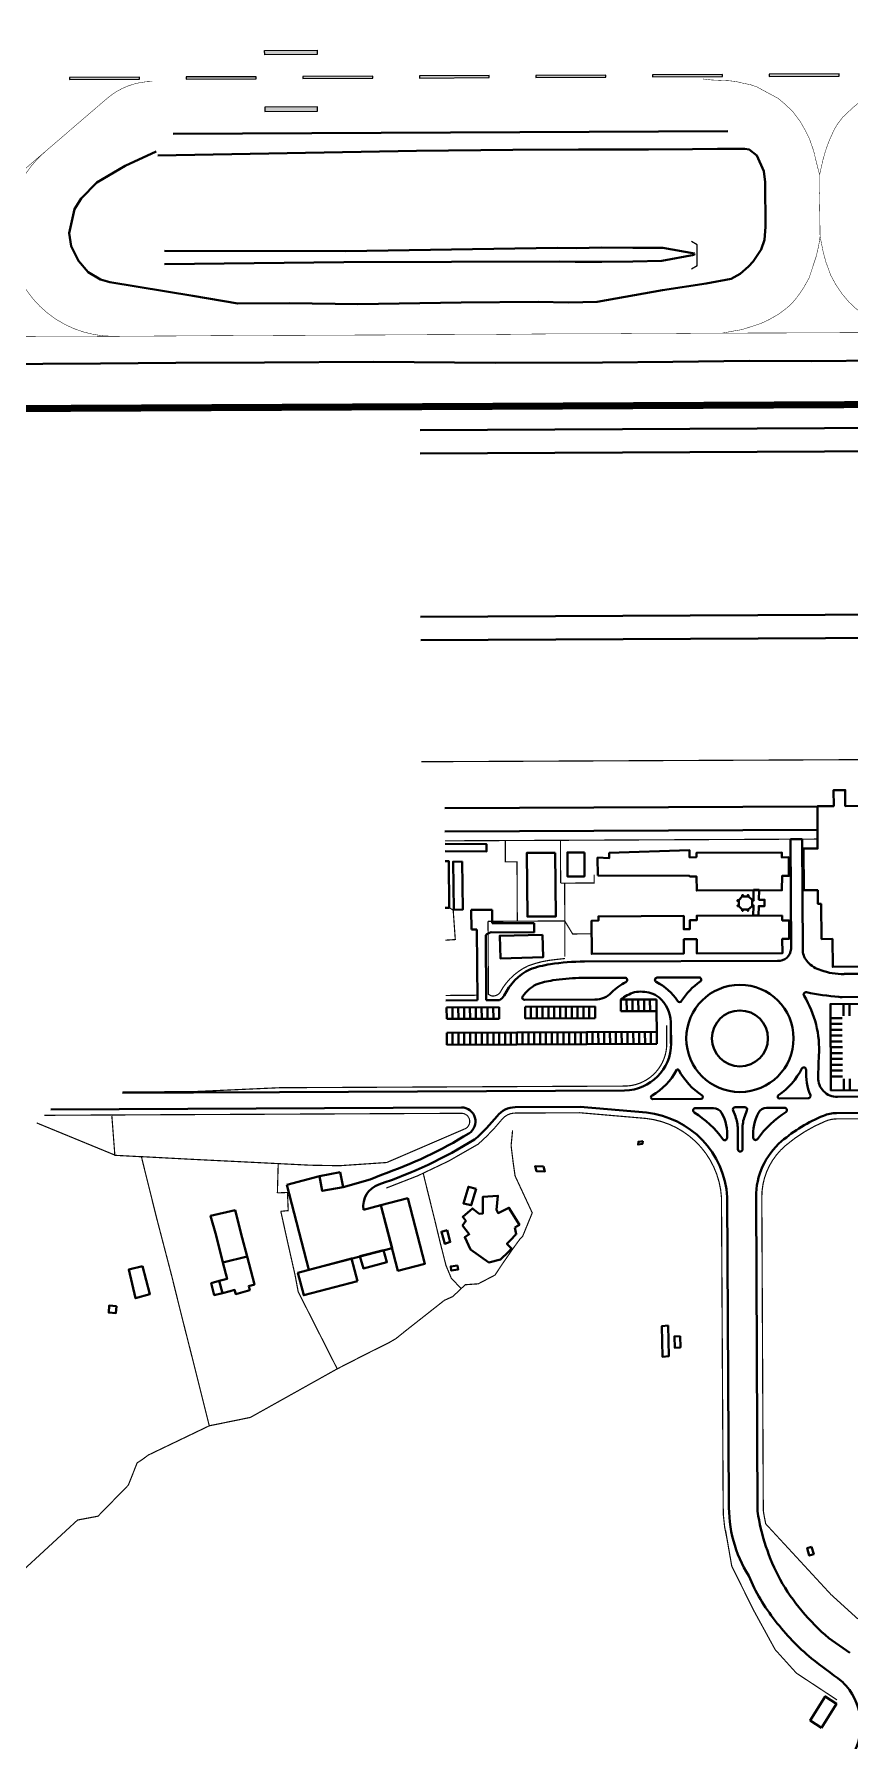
# Model space of a CAD drawing. Header units: metres. Extents: x 428 to 3974, y -4076 to 3914.
# Drawn here: x 1111.361 to 1111.664, y -3840.1 to -3839.466 of the extents above; entities that cross this region are included whole.
import ezdxf

# ---------------------------------------------------------------- set-up
doc = ezdxf.new("R2010")
doc.units = ezdxf.units.M
doc.header["$MEASUREMENT"] = 0
for name, pattern in [('CENTER', [50.8, 31.75, -6.35, 6.35, -6.35]), ('DASHED', [0.75, 0.5, -0.25]), ('HIDDEN', [9.525, 6.35, -3.175])]:
    doc.linetypes.add(name, pattern=pattern)
for name, color, linetype, lineweight in [('C-BLDG', 253, 'Continuous', 5), ('C-CLER-AERO', 253, 'Continuous', 5), ('C-FENC-AIRF-SECU', 253, 'DASHED', 0), ('C-NTWK-WATR-AIRF', 253, 'HIDDEN', 0), ('C-PARK-MARK', 253, 'Continuous', 9), ('C-ROAD-AIRF', 253, 'Continuous', 5), ('C-ROAD-LAND', 253, 'Continuous', 9), ('C-RUNN', 253, 'Continuous', 5), ('C-RUNN-CNTR', 253, 'Continuous', 18), ('C-RUNN-MARK', 253, 'Continuous', 0), ('C-RUNW-MARK', 252, 'Continuous', 20), ('C-SHLD', 253, 'Continuous', 5)]:
    doc.layers.add(name, color=color, linetype=linetype, lineweight=lineweight)
for name, color, linetype in [('C-BLDG-TERM', 253, 'Continuous'), ('C-STRM-HEAD WALL', 253, 'Continuous'), ('C-TAXI-OTLN', 4, 'Continuous')]:
    doc.layers.add(name, color=color, linetype=linetype)
doc.styles.add('ADPI R', font='swiss.ttf')
doc.linetypes.add('OLS', pattern='A,4,-2,4,-2,["OLS",ADPI R,S=1.2,R=0,X=-1.7,Y=-0.5],-2,4,-2,4,-2', length=26)

# ---------------------------------------------------------------- blocks, each defined once
blk = doc.blocks.new('Kholsi_Close-flat-7')
at = {"layer": 'C-STRM-HEAD WALL', "ltscale": 0.1}
for points in [[(0.02, 4.5), (-2.46, 5.97)], [(-0.02, -4.5), (0.02, 4.5)], [(-0.02, -4.5), (-2.5, -5.96)]]:
    blk.add_lwpolyline(points, dxfattribs=at)
blk = doc.blocks.new('Sup 2400m-flat-1')
at = {"layer": 'C-RUNW-MARK'}
h = blk.add_hatch(color=256, dxfattribs=at)
h.paths.add_polyline_path([(172.5, 19.65), (172.5, 17.85), (150, 17.85), (150, 19.65)])
h.paths.add_polyline_path([(150, 16.35), (150, 14.55), (172.5, 14.55), (172.5, 16.35)])
h.paths.add_polyline_path([(172.5, 13.05), (172.5, 11.25), (150, 11.25), (150, 13.05)])
h = blk.add_hatch(color=256, dxfattribs=at)
h.paths.add_polyline_path([(322.5, 19.65), (322.5, 17.85), (300, 17.85), (300, 19.65)])
h.paths.add_polyline_path([(300, 16.35), (300, 14.55), (322.5, 14.55), (322.5, 16.35)])
h.paths.add_polyline_path([(322.5, 13.05), (322.5, 11.25), (300, 11.25), (300, 13.05)])
h = blk.add_hatch(color=256, dxfattribs=at)
h.paths.add_polyline_path([(922.5, -13.05), (922.5, -11.25), (900, -11.25), (900, -13.05)])
h.paths.add_polyline_path([(922.5, 13.05), (922.5, 11.25), (900, 11.25), (900, 13.05)])
h.paths.add_polyline_path([(772.5, -13.05), (772.5, -11.25), (750, -11.25), (750, -13.05)])
h.paths.add_polyline_path([(772.5, 13.05), (772.5, 11.25), (750, 11.25), (750, 13.05)])
h.paths.add_polyline_path([(622.5, -16.35), (622.5, -14.55), (600, -14.55), (600, -16.35)])
h.paths.add_polyline_path([(600, -13.05), (600, -11.25), (622.5, -11.25), (622.5, -13.05)])
h.paths.add_polyline_path([(622.5, 16.35), (622.5, 14.55), (600, 14.55), (600, 16.35)])
h.paths.add_polyline_path([(600, 13.05), (600, 11.25), (622.5, 11.25), (622.5, 13.05)])
h = blk.add_hatch(color=256, dxfattribs=at)
h.paths.add_polyline_path([(172.5, -19.65), (172.5, -17.85), (150, -17.85), (150, -19.65)])
h.paths.add_polyline_path([(150, -16.35), (150, -14.55), (172.5, -14.55), (172.5, -16.35)])
h.paths.add_polyline_path([(172.5, -13.05), (172.5, -11.25), (150, -11.25), (150, -13.05)])
h = blk.add_hatch(color=256, dxfattribs=at)
h.paths.add_polyline_path([(322.5, -19.65), (322.5, -17.85), (300, -17.85), (300, -19.65)])
h.paths.add_polyline_path([(300, -16.35), (300, -14.55), (322.5, -14.55), (322.5, -16.35)])
h.paths.add_polyline_path([(322.5, -13.05), (322.5, -11.25), (300, -11.25), (300, -13.05)])
for points in [[(172.5, 19.65), (172.5, 17.85), (150, 17.85), (150, 19.65)], [(150, 16.35), (150, 14.55), (172.5, 14.55), (172.5, 16.35)], [(322.5, 19.65), (322.5, 17.85), (300, 17.85), (300, 19.65)], [(300, 16.35), (300, 14.55), (322.5, 14.55), (322.5, 16.35)], [(622.5, 16.35), (622.5, 14.55), (600, 14.55), (600, 16.35)], [(172.5, 13.05), (172.5, 11.25), (150, 11.25), (150, 13.05)], [(322.5, 13.05), (322.5, 11.25), (300, 11.25), (300, 13.05)], [(600, 13.05), (600, 11.25), (622.5, 11.25), (622.5, 13.05)], [(772.5, 13.05), (772.5, 11.25), (750, 11.25), (750, 13.05)], [(922.5, 13.05), (922.5, 11.25), (900, 11.25), (900, 13.05)], [(172.5, -13.05), (172.5, -11.25), (150, -11.25), (150, -13.05)], [(150, -16.35), (150, -14.55), (172.5, -14.55), (172.5, -16.35)], [(322.5, -13.05), (322.5, -11.25), (300, -11.25), (300, -13.05)], [(300, -16.35), (300, -14.55), (322.5, -14.55), (322.5, -16.35)], [(600, -13.05), (600, -11.25), (622.5, -11.25), (622.5, -13.05)], [(622.5, -16.35), (622.5, -14.55), (600, -14.55), (600, -16.35)], [(772.5, -13.05), (772.5, -11.25), (750, -11.25), (750, -13.05)], [(922.5, -13.05), (922.5, -11.25), (900, -11.25), (900, -13.05)], [(172.5, -19.65), (172.5, -17.85), (150, -17.85), (150, -19.65)], [(322.5, -19.65), (322.5, -17.85), (300, -17.85), (300, -19.65)]]:
    blk.add_lwpolyline(points, close=True, dxfattribs=at)
blk = doc.blocks.new('*U59')
at = {"layer": 'C-RUNN-MARK'}
for points in [[(634487.42, 3065520.12), (634486.58, 3065520.44), (634475.64, 3065492.51), (634476.47, 3065492.18)], [(634469.18, 3065473.56), (634468.34, 3065473.89), (634457.39, 3065445.96), (634458.23, 3065445.63)], [(634450.93, 3065427.01), (634450.1, 3065427.34), (634439.15, 3065399.41), (634439.99, 3065399.08)], [(634432.69, 3065380.46), (634431.85, 3065380.79), (634420.91, 3065352.85), (634421.74, 3065352.52)], [(634414.45, 3065333.9), (634413.61, 3065334.23), (634402.66, 3065306.3), (634403.5, 3065305.97)], [(634396.2, 3065287.35), (634395.37, 3065287.68), (634384.42, 3065259.75), (634385.26, 3065259.42)], [(634377.96, 3065240.8), (634377.12, 3065241.13), (634366.18, 3065213.19), (634367.02, 3065212.87)]]:
    blk.add_hatch(color=256, dxfattribs=at).paths.add_polyline_path(points)
for points in [[(634486.58, 3065520.44), (634475.64, 3065492.51), (634476.47, 3065492.18), (634487.42, 3065520.12)], [(634468.34, 3065473.89), (634457.39, 3065445.96), (634458.23, 3065445.63), (634469.18, 3065473.56)], [(634450.1, 3065427.34), (634439.15, 3065399.41), (634439.99, 3065399.08), (634450.93, 3065427.01)], [(634431.85, 3065380.79), (634420.91, 3065352.85), (634421.74, 3065352.52), (634432.69, 3065380.46)], [(634413.61, 3065334.23), (634402.66, 3065306.3), (634403.5, 3065305.97), (634414.45, 3065333.9)], [(634395.37, 3065287.68), (634384.42, 3065259.75), (634385.26, 3065259.42), (634396.2, 3065287.35)], [(634377.12, 3065241.13), (634366.18, 3065213.19), (634367.02, 3065212.87), (634377.96, 3065240.8)]]:
    blk.add_lwpolyline(points, close=True, dxfattribs=at)

msp = doc.modelspace()

# ---------------------------------------------------------------- linework, layer by layer
at = {"layer": 'C-BLDG', "lineweight": 40}
for points in [[(1111.51319, -3839.76994), (1111.52856, -3839.77007), (1111.52858, -3839.76724), (1111.51317, -3839.76711)], [(1111.51329, -3839.79091), (1111.51477, -3839.79089), (1111.51458, -3839.7736), (1111.5132, -3839.77362)]]:
    msp.add_lwpolyline(points, dxfattribs=at)
for points in [[(1111.55413, -3839.77046), (1111.54354, -3839.77056), (1111.54377, -3839.79422), (1111.55436, -3839.79412)], [(1111.56497, -3839.77035), (1111.55865, -3839.77034), (1111.55864, -3839.77924), (1111.56496, -3839.77925)], [(1111.56994, -3839.77889), (1111.56986, -3839.77228), (1111.57419, -3839.77247), (1111.5742, -3839.77051), (1111.60405, -3839.76952), (1111.60407, -3839.77219), (1111.60659, -3839.77209), (1111.60664, -3839.77047), (1111.63831, -3839.77036), (1111.63832, -3839.77222), (1111.64091, -3839.77215), (1111.64094, -3839.77907), (1111.63844, -3839.77911), (1111.63835, -3839.78439), (1111.60671, -3839.78456), (1111.60662, -3839.77932), (1111.60411, -3839.77927), (1111.60403, -3839.77911), (1111.56994, -3839.77889)], [(1111.51956, -3839.77378), (1111.5162, -3839.7738), (1111.51641, -3839.79166), (1111.51976, -3839.79162), (1111.51956, -3839.77378)], [(1111.62783, -3839.78427), (1111.62777, -3839.78796), (1111.62786, -3839.78796), (1111.62785, -3839.78822), (1111.6273, -3839.78819), (1111.62728, -3839.79001), (1111.62785, -3839.79002), (1111.62785, -3839.79028), (1111.62776, -3839.79028), (1111.62771, -3839.79381), (1111.62968, -3839.7938), (1111.62975, -3839.79026), (1111.6319, -3839.79028), (1111.6319, -3839.78795), (1111.6298, -3839.78795), (1111.62986, -3839.78426)], [(1111.62234, -3839.78834), (1111.62238, -3839.79002), (1111.62186, -3839.79003), (1111.62187, -3839.79029), (1111.62239, -3839.79028), (1111.62361, -3839.79153), (1111.62362, -3839.79205), (1111.62388, -3839.79205), (1111.62387, -3839.79153), (1111.62557, -3839.79152), (1111.62558, -3839.79204), (1111.62584, -3839.79203), (1111.62583, -3839.79151), (1111.62726, -3839.79027), (1111.62785, -3839.79028), (1111.62785, -3839.79002), (1111.62727, -3839.79001), (1111.6273, -3839.78819), (1111.62785, -3839.78822), (1111.62786, -3839.78796), (1111.62731, -3839.78793), (1111.6259, -3839.7867), (1111.6259, -3839.78618), (1111.62564, -3839.78618), (1111.62564, -3839.7867), (1111.6239, -3839.78672), (1111.6239, -3839.7862), (1111.62364, -3839.7862), (1111.62364, -3839.78672), (1111.62233, -3839.78808), (1111.62181, -3839.7881), (1111.62181, -3839.78836), (1111.62234, -3839.78834)], [(1111.63843, -3839.79376), (1111.60673, -3839.79391), (1111.60673, -3839.79554), (1111.60413, -3839.79554), (1111.60414, -3839.79892), (1111.60185, -3839.79891), (1111.60185, -3839.79394), (1111.5702, -3839.7941), (1111.57017, -3839.79568), (1111.56757, -3839.79577), (1111.56772, -3839.80808), (1111.60197, -3839.80787), (1111.60197, -3839.80262), (1111.60672, -3839.80259), (1111.60674, -3839.80789), (1111.63853, -3839.80779), (1111.6385, -3839.80246), (1111.64109, -3839.80244), (1111.64105, -3839.79563), (1111.63848, -3839.79563)], [(1111.54939, -3839.80096), (1111.53354, -3839.80134), (1111.53374, -3839.80971), (1111.54959, -3839.80932)], [(1111.58666, -3839.87763), (1111.58503, -3839.87786), (1111.58489, -3839.87891), (1111.58652, -3839.87868)], [(1111.47425, -3839.8892), (1111.4665, -3839.89066), (1111.46753, -3839.89613), (1111.47528, -3839.89468)], [(1111.5498, -3839.88708), (1111.54663, -3839.88692), (1111.54713, -3839.88872), (1111.55031, -3839.88888)], [(1111.49941, -3839.89878), (1111.48937, -3839.90138), (1111.49567, -3839.92577), (1111.5057, -3839.92318)], [(1111.53915, -3839.9097), (1111.5408, -3839.90875), (1111.53691, -3839.90239), (1111.53288, -3839.90432), (1111.5323, -3839.90316), (1111.53283, -3839.8979), (1111.52722, -3839.89833), (1111.52717, -3839.90453), (1111.52591, -3839.90457), (1111.5234, -3839.90261), (1111.51975, -3839.90575), (1111.52091, -3839.90726), (1111.5197, -3839.90899), (1111.52215, -3839.91221), (1111.52053, -3839.91333), (1111.52266, -3839.91782), (1111.52944, -3839.92268), (1111.53379, -3839.92162), (1111.53678, -3839.9187), (1111.53785, -3839.91745), (1111.53616, -3839.91575), (1111.53743, -3839.9145), (1111.53967, -3839.9122)], [(1111.5248, -3839.89528), (1111.52188, -3839.89455), (1111.52003, -3839.90074), (1111.52294, -3839.90146)], [(1111.43778, -3839.9136), (1111.43515, -3839.90328), (1111.42608, -3839.90531), (1111.42809, -3839.91273), (1111.43062, -3839.92275), (1111.43968, -3839.92046)], [(1111.51392, -3839.9107), (1111.51181, -3839.91127), (1111.51309, -3839.91573), (1111.51513, -3839.91505)], [(1111.40082, -3839.92404), (1111.39565, -3839.92532), (1111.39823, -3839.93598), (1111.40351, -3839.93443)], [(1111.43968, -3839.92046), (1111.43062, -3839.92275), (1111.43217, -3839.9288), (1111.42924, -3839.92955), (1111.43053, -3839.93408), (1111.43339, -3839.93335), (1111.43499, -3839.93289), (1111.43542, -3839.93446), (1111.44061, -3839.93293), (1111.44023, -3839.9315), (1111.44236, -3839.93094)], [(1111.48063, -3839.92963), (1111.47847, -3839.92122), (1111.45853, -3839.92649), (1111.46068, -3839.9349)], [(1111.49027, -3839.91808), (1111.48158, -3839.92036), (1111.48288, -3839.9249), (1111.49157, -3839.92262)], [(1111.51782, -3839.92381), (1111.51531, -3839.92414), (1111.51551, -3839.92569), (1111.51802, -3839.92536)], [(1111.42924, -3839.92955), (1111.4263, -3839.93042), (1111.42744, -3839.9348), (1111.43053, -3839.93408)], [(1111.39114, -3839.93887), (1111.38844, -3839.93866), (1111.3882, -3839.9413), (1111.39091, -3839.94151)], [(1111.59611, -3839.94613), (1111.59376, -3839.94631), (1111.59397, -3839.95772), (1111.59628, -3839.95755)], [(1111.60053, -3839.95009), (1111.59839, -3839.95018), (1111.59851, -3839.95436), (1111.60065, -3839.95428)], [(1111.64938, -3840.02829), (1111.64774, -3840.02884), (1111.64854, -3840.0316), (1111.65018, -3840.03104)], [(1111.65303, -3840.0956), (1111.64888, -3840.09289), (1111.65447, -3840.08393), (1111.65862, -3840.08665)]]:
    msp.add_lwpolyline(points, close=True, dxfattribs=at)
at = {"layer": 'C-BLDG-TERM', "lineweight": 40}
msp.add_lwpolyline([(1111.81501, -3839.81208), (1111.65727, -3839.81286), (1111.65712, -3839.80251), (1111.65309, -3839.80256), (1111.65289, -3839.7895), (1111.65182, -3839.78948), (1111.65169, -3839.78944), (1111.65167, -3839.7844), (1111.64652, -3839.78435), (1111.64642, -3839.76895), (1111.65164, -3839.76894), (1111.65159, -3839.75314), (1111.65759, -3839.75312), (1111.65758, -3839.74718), (1111.66188, -3839.74717), (1111.6619, -3839.75311), (1111.68422, -3839.75303)], dxfattribs=at)
at = {"layer": 'C-CLER-AERO', "linetype": 'OLS', "lineweight": 40, "const_width": 0.0026, "flags": 128}
msp.add_lwpolyline([(1110.61391, -3839.36637), (1113.2564, -3839.35385), (1113.25758, -3839.59643), (1110.61506, -3839.60896), (1110.61391, -3839.36637)], close=True, dxfattribs=at)
at = {"layer": 'C-FENC-AIRF-SECU', "lineweight": 40, "ltscale": 0.2, "const_width": 0.000433, "flags": 128}
for points in [[(1111.73535, -3839.73556), (1111.50436, -3839.73666)], [(1111.65163, -3839.76539), (1111.51317, -3839.76605)], [(1111.55614, -3839.78172), (1111.55606, -3839.76584)], [(1111.53556, -3839.76594), (1111.53559, -3839.77387), (1111.53993, -3839.77385), (1111.54003, -3839.7959), (1111.55766, -3839.79581)], [(1111.55612, -3839.78177), (1111.56862, -3839.78171), (1111.5686, -3839.77866)], [(1111.55772, -3839.80905), (1111.55764, -3839.78176)], [(1111.51334, -3839.80296), (1111.51699, -3839.80273), (1111.51621, -3839.79179), (1111.51477, -3839.79089)], [(1111.55766, -3839.79581), (1111.56059, -3839.80064), (1111.56763, -3839.8006)], [(1111.51344, -3839.82349), (1111.52519, -3839.82341)], [(1111.41968, -3839.85922), (1111.45173, -3839.85777)], [(1111.39071, -3839.88288), (1111.36147, -3839.87086)], [(1111.40038, -3839.88341), (1111.3905, -3839.88288), (1111.38938, -3839.86822)], [(1111.52088, -3839.87291), (1111.49152, -3839.88556), (1111.47401, -3839.88675), (1111.46306, -3839.88656), (1111.41694, -3839.88426)], [(1111.50509, -3839.88959), (1111.50592, -3839.89306), (1111.50736, -3839.89886), (1111.50952, -3839.90759), (1111.5114, -3839.9154), (1111.51354, -3839.92383), (1111.51549, -3839.9285), (1111.51917, -3839.93241), (1111.52072, -3839.93096), (1111.52552, -3839.93063), (1111.53176, -3839.92737), (1111.53428, -3839.92354), (1111.53847, -3839.91749), (1111.54106, -3839.91394), (1111.54202, -3839.91298), (1111.54559, -3839.90426), (1111.5392, -3839.89052), (1111.53846, -3839.88526), (1111.53773, -3839.87929), (1111.53829, -3839.87356)], [(1111.41694, -3839.88426), (1111.40037, -3839.88338)], [(1111.42558, -3839.98338), (1111.41933, -3839.95839), (1111.4153, -3839.94251), (1111.41163, -3839.92771), (1111.40598, -3839.90604), (1111.40077, -3839.88507), (1111.40038, -3839.88341), (1111.40037, -3839.88338)], [(1111.45089, -3839.89685), (1111.45119, -3839.88606)], [(1111.45089, -3839.89685), (1111.45464, -3839.89669)], [(1111.45216, -3839.90369), (1111.45491, -3839.90343), (1111.45464, -3839.89669)], [(1111.45216, -3839.90369), (1111.45461, -3839.91477), (1111.45751, -3839.92763), (1111.45862, -3839.93359), (1111.47312, -3839.96222), (1111.44084, -3839.98027), (1111.42558, -3839.98338), (1111.40295, -3839.99424), (1111.40063, -3839.99595), (1111.39878, -3839.99715), (1111.39551, -3840.00542), (1111.38424, -3840.01696), (1111.37664, -3840.01839), (1111.35643, -3840.03703), (1111.34254, -3840.0475)], [(1111.51917, -3839.93241), (1111.51604, -3839.93537), (1111.51293, -3839.93676), (1111.50619, -3839.94207), (1111.49835, -3839.94823), (1111.49499, -3839.95095), (1111.49222, -3839.95257), (1111.4858, -3839.95574), (1111.47312, -3839.96222)], [(1111.65883, -3840.08522), (1111.64375, -3840.07528), (1111.63584, -3840.06653), (1111.62789, -3840.052), (1111.61972, -3840.03553), (1111.61743, -3840.02235)], [(1111.63235, -3840.01982), (1111.65657, -3840.04605), (1111.66645, -3840.05503), (1111.67278, -3840.05), (1111.67399, -3840.05019), (1111.67737, -3840.04806), (1111.6813, -3840.0509)]]:
    msp.add_lwpolyline(points, dxfattribs=at)
for points in [[(1111.52956, -3839.79595, 0.030573), (1111.52916, -3839.79595), (1111.54015, -3839.7959)], [(1111.5578, -3839.80976, 0.003801), (1111.55207, -3839.81042, 0.055798), (1111.54408, -3839.81248, 0.162827), (1111.53364, -3839.82237, -0.277542), (1111.53051, -3839.82367), (1111.52929, -3839.82307), (1111.52916, -3839.79595)], [(1111.63235, -3840.01982, -0.016241), (1111.63144, -3840.01493), (1111.63089, -3839.8984, -0.220897), (1111.63965, -3839.87931, -0.079028), (1111.6546, -3839.87018, -0.096729), (1111.65868, -3839.86936), (1111.78605, -3839.86876, 0.202579), (1111.81721, -3839.84715, 0.107027), (1111.82304, -3839.82342)], [(1111.59552, -3839.83463), (1111.59556, -3839.84136, -0.414214), (1111.57991, -3839.85716), (1111.45173, -3839.85777)], [(1111.4207, -3839.85917, -0.020262), (1111.41968, -3839.85922), (1111.39335, -3839.85934)], [(1111.36429, -3839.86802), (1111.5193, -3839.86728, -0.761032), (1111.52088, -3839.87291)], [(1111.49137, -3839.89504, 0.055376), (1111.52548, -3839.87875, 0.043779), (1111.53421, -3839.86967, -0.228674), (1111.53929, -3839.86719), (1111.56329, -3839.86707), (1111.5878, -3839.86918, -0.366094), (1111.6159, -3839.89853), (1111.61652, -3840.01195, 0.068214), (1111.618, -3840.02564, 0.068214)]]:
    msp.add_lwpolyline(points, format="xyb", dxfattribs=at)
at = {"layer": 'C-NTWK-WATR-AIRF', "lineweight": 40, "flags": 128}
msp.add_lwpolyline([(1111.40893, -3839.54684), (1111.47626, -3839.54696), (1111.55486, -3839.54578), (1111.562, -3839.54581), (1111.5714, -3839.54566), (1111.58294, -3839.54568), (1111.59405, -3839.54572), (1111.60583, -3839.54786), (1111.60581, -3839.54837), (1111.59377, -3839.55057), (1111.58295, -3839.55085), (1111.5714, -3839.55093), (1111.56159, -3839.55093), (1111.55561, -3839.55075), (1111.47559, -3839.55105), (1111.40896, -3839.55179)], dxfattribs=at)
at = {"layer": 'C-PARK-MARK', "lineweight": 40}
for points in [[(1111.53328, -3839.82782), (1111.51378, -3839.82791)], [(1111.51378, -3839.82791), (1111.5138, -3839.83224)], [(1111.51595, -3839.8279), (1111.51597, -3839.83223)], [(1111.51811, -3839.82789), (1111.51813, -3839.83222)], [(1111.52028, -3839.82788), (1111.5203, -3839.83221)], [(1111.52245, -3839.82787), (1111.52247, -3839.8322)], [(1111.52461, -3839.82786), (1111.52463, -3839.83219)], [(1111.52678, -3839.82785), (1111.5268, -3839.83218)], [(1111.52894, -3839.82784), (1111.52896, -3839.83217)], [(1111.53111, -3839.82783), (1111.53113, -3839.83216)], [(1111.53328, -3839.82782), (1111.5333, -3839.83215)], [(1111.56891, -3839.82765), (1111.54291, -3839.82777)], [(1111.54291, -3839.82777), (1111.54293, -3839.83211)], [(1111.54508, -3839.82776), (1111.5451, -3839.8321)], [(1111.54725, -3839.82775), (1111.54727, -3839.83209)], [(1111.54941, -3839.82774), (1111.54943, -3839.83208)], [(1111.55158, -3839.82773), (1111.5516, -3839.83207)], [(1111.55374, -3839.82772), (1111.55376, -3839.83206)], [(1111.55591, -3839.82771), (1111.55593, -3839.83205)], [(1111.55808, -3839.8277), (1111.5581, -3839.83204)], [(1111.56024, -3839.82769), (1111.56026, -3839.83202)], [(1111.56241, -3839.82768), (1111.56243, -3839.83201)], [(1111.56457, -3839.82767), (1111.56459, -3839.832)], [(1111.56674, -3839.82766), (1111.56676, -3839.83199)], [(1111.56891, -3839.82765), (1111.56893, -3839.83198)], [(1111.5785, -3839.82501), (1111.57852, -3839.82934)], [(1111.58066, -3839.825), (1111.58068, -3839.82933)], [(1111.58283, -3839.82499), (1111.58285, -3839.82932)], [(1111.585, -3839.82498), (1111.58502, -3839.82931)], [(1111.58716, -3839.82497), (1111.58718, -3839.8293)], [(1111.58933, -3839.82496), (1111.58935, -3839.82929)], [(1111.66128, -3839.83102), (1111.66126, -3839.82669)], [(1111.66344, -3839.83101), (1111.66342, -3839.82668)], [(1111.5138, -3839.83224), (1111.5333, -3839.83215)], [(1111.54293, -3839.83211), (1111.56893, -3839.83198)], [(1111.57852, -3839.82934), (1111.59177, -3839.82928)], [(1111.66076, -3839.83189), (1111.65642, -3839.83191)], [(1111.66077, -3839.83406), (1111.65644, -3839.83408)], [(1111.51383, -3839.83744), (1111.5918, -3839.83707)], [(1111.51383, -3839.83744), (1111.51385, -3839.84178)], [(1111.51599, -3839.83743), (1111.51601, -3839.84176)], [(1111.51816, -3839.83742), (1111.51818, -3839.84175)], [(1111.52033, -3839.83741), (1111.52035, -3839.84174)], [(1111.52249, -3839.8374), (1111.52251, -3839.84173)], [(1111.52466, -3839.83739), (1111.52468, -3839.84172)], [(1111.52682, -3839.83738), (1111.52684, -3839.84171)], [(1111.52899, -3839.83737), (1111.52901, -3839.8417)], [(1111.53116, -3839.83736), (1111.53118, -3839.84169)], [(1111.53332, -3839.83735), (1111.53334, -3839.84168)], [(1111.53549, -3839.83734), (1111.53551, -3839.84167)], [(1111.53765, -3839.83733), (1111.53767, -3839.84166)], [(1111.53982, -3839.83732), (1111.53984, -3839.84165)], [(1111.54199, -3839.83731), (1111.54201, -3839.84164)], [(1111.54415, -3839.8373), (1111.54417, -3839.84163)], [(1111.54632, -3839.83729), (1111.54634, -3839.84162)], [(1111.54848, -3839.83728), (1111.5485, -3839.84161)], [(1111.55065, -3839.83727), (1111.55067, -3839.8416)], [(1111.55282, -3839.83726), (1111.55284, -3839.84159)], [(1111.55498, -3839.83725), (1111.555, -3839.84158)], [(1111.55715, -3839.83724), (1111.55717, -3839.84157)], [(1111.55931, -3839.83723), (1111.55933, -3839.84156)], [(1111.56148, -3839.83722), (1111.5615, -3839.84155)], [(1111.56364, -3839.83721), (1111.56367, -3839.84154)], [(1111.56581, -3839.8372), (1111.56583, -3839.84153)], [(1111.56798, -3839.83719), (1111.568, -3839.84152)], [(1111.57014, -3839.83718), (1111.57016, -3839.84151)], [(1111.57231, -3839.83717), (1111.57233, -3839.8415)], [(1111.57447, -3839.83716), (1111.5745, -3839.84149)], [(1111.57664, -3839.83715), (1111.57666, -3839.84148)], [(1111.57881, -3839.83714), (1111.57883, -3839.84147)], [(1111.58097, -3839.83713), (1111.58099, -3839.84146)], [(1111.58314, -3839.83711), (1111.58316, -3839.84145)], [(1111.5853, -3839.8371), (1111.58533, -3839.84144)], [(1111.58747, -3839.83709), (1111.58749, -3839.84143)], [(1111.58964, -3839.83708), (1111.58966, -3839.84142)], [(1111.59711, -3839.83705), (1111.59713, -3839.84138)], [(1111.66078, -3839.83623), (1111.65645, -3839.83625)], [(1111.66079, -3839.83839), (1111.65646, -3839.83841)], [(1111.6608, -3839.84056), (1111.65647, -3839.84058)], [(1111.66081, -3839.84272), (1111.65648, -3839.84274)], [(1111.66082, -3839.84489), (1111.65649, -3839.84491)], [(1111.66083, -3839.84706), (1111.6565, -3839.84708)], [(1111.66084, -3839.84922), (1111.65651, -3839.84924)], [(1111.66085, -3839.85139), (1111.65652, -3839.85141)], [(1111.66086, -3839.85355), (1111.65653, -3839.85357)], [(1111.66139, -3839.85442), (1111.66141, -3839.85875)], [(1111.66355, -3839.85441), (1111.66357, -3839.85874)]]:
    msp.add_lwpolyline(points, dxfattribs=at)
at = {"layer": 'C-ROAD-AIRF', "lineweight": 40}
msp.add_lwpolyline([(1111.50397, -3839.61346), (1111.82952, -3839.61192), (1111.83879, -3839.61188, -0.051699), (1111.84815, -3839.61385), (1111.86682, -3839.60805), (1111.86682, -3839.60855), (1111.90726, -3839.60898), (1111.94074, -3839.60938), (1111.98298, -3839.60999), (1112.01733, -3839.61043), (1112.06361, -3839.61179), (1112.12492, -3839.61415)], format="xyb", dxfattribs=at)
for points in [[(1111.50411, -3839.68278), (1111.82985, -3839.68123), (1111.82957, -3839.62058), (1111.50391, -3839.62213)], [(1111.82989, -3839.6899), (1111.50415, -3839.69144)], [(1111.51311, -3839.7539), (1111.65158, -3839.75324), (1111.65162, -3839.76191), (1111.51315, -3839.76256)]]:
    msp.add_lwpolyline(points, dxfattribs=at)
at = {"layer": 'C-ROAD-LAND', "lineweight": 40}
for p, q in [((1111.64157, -3839.76544), (1111.6459, -3839.76542)), ((1111.64176, -3839.80623), (1111.64157, -3839.76544)), ((1111.6459, -3839.76542), (1111.6461, -3839.80693)), ((1111.52292, -3839.79173), (1111.53071, -3839.79168)), ((1111.52296, -3839.79896), (1111.52292, -3839.79173)), ((1111.53071, -3839.79168), (1111.53073, -3839.79666)), ((1111.53073, -3839.79666), (1111.54629, -3839.79659)), ((1111.54629, -3839.79659), (1111.5463, -3839.80005)), ((1111.52502, -3839.79895), (1111.52296, -3839.79896)), ((1111.5252, -3839.82526), (1111.52502, -3839.79895)), ((1111.52832, -3839.80115), (1111.52841, -3839.82524)), ((1111.5463, -3839.80005), (1111.53027, -3839.80001)), ((1111.56497, -3839.81089), (1111.63677, -3839.81066)), ((1111.66148, -3839.81552), (1111.77782, -3839.81488)), ((1111.51345, -3839.82532), (1111.5252, -3839.82526)), ((1111.52841, -3839.82524), (1111.53346, -3839.82522)), ((1111.5785, -3839.82501), (1111.59175, -3839.82494)), ((1111.59175, -3839.82494), (1111.59182, -3839.84141)), ((1111.59713, -3839.83496), (1111.59712, -3839.83334)), ((1111.59716, -3839.84135), (1111.59713, -3839.83496)), ((1111.59182, -3839.84141), (1111.51385, -3839.84178)), ((1111.39336, -3839.85965), (1111.41968, -3839.85952)), ((1111.45173, -3839.85937), (1111.57991, -3839.85876)), ((1111.51929, -3839.86511), (1111.36666, -3839.86584)), ((1111.56338, -3839.86491), (1111.53928, -3839.86502)), ((1111.58801, -3839.86702), (1111.56338, -3839.86491)), ((1111.786, -3839.86659), (1111.65867, -3839.86719)), ((1111.45439, -3839.89386), (1111.4665, -3839.89066)), ((1111.4665, -3839.89066), (1111.46753, -3839.89613)), ((1111.47528, -3839.89468), (1111.48538, -3839.89186)), ((1111.48538, -3839.89186), (1111.48952, -3839.8901)), ((1111.46254, -3839.92543), (1111.45439, -3839.89386)), ((1111.46753, -3839.89613), (1111.47528, -3839.89468)), ((1111.48862, -3839.89369), (1111.48862, -3839.89369)), ((1111.61868, -3840.01198), (1111.61807, -3839.89846)), ((1111.62873, -3839.89841), (1111.62928, -3840.0151)), ((1111.48286, -3839.90309), (1111.4893, -3839.9014)), ((1111.4893, -3839.9014), (1111.49352, -3839.91744)), ((1111.49352, -3839.91744), (1111.46254, -3839.92543)), ((1111.65576, -3840.06223), (1111.66361, -3840.06771))]:
    msp.add_line(p, q, dxfattribs=at)
for points in [[(1111.58001, -3839.81689), (1111.56292, -3839.81697, 0.029065), (1111.55324, -3839.81787, 0.044455), (1111.54707, -3839.81939, 0.117065), (1111.54203, -3839.82381, 0.611185), (1111.54274, -3839.82518), (1111.56889, -3839.82505, 0.201665), (1111.57507, -3839.82242, -0.085168), (1111.5804, -3839.81853, 0.79418), (1111.58001, -3839.81689), (1111.58001, -3839.81689)], [(1111.60753, -3839.81678), (1111.59205, -3839.81684, 0.79418), (1111.59167, -3839.81849, -0.138615), (1111.59959, -3839.82555, 0.551318), (1111.60105, -3839.82555, -0.105989), (1111.60802, -3839.81837, 0.743133), (1111.60753, -3839.81678)], [(1111.70798, -3839.85853), (1111.65655, -3839.85877), (1111.6564, -3839.82672), (1111.78449, -3839.82611, -0.594673), (1111.79259, -3839.8407), (1111.77829, -3839.84077), (1111.7783, -3839.84319, 0.381808), (1111.78217, -3839.84747, 1.108748), (1111.78448, -3839.82351), (1111.66072, -3839.8241, -0.02255), (1111.65955, -3839.82405, -0.029001), (1111.64747, -3839.8223), (1111.64747, -3839.8223, 0.669219), (1111.64657, -3839.82363, -0.153944), (1111.65212, -3839.84585, 0.012978), (1111.65184, -3839.85396, 0.433889), (1111.659, -3839.86113), (1111.65861, -3839.86113), (1111.70799, -3839.8609, 1)], [(1111.60834, -3839.86188), (1111.59037, -3839.86197, -0.870804), (1111.5901, -3839.86066, 0.143004), (1111.59916, -3839.85125, -0.634655), (1111.60004, -3839.85125, 0.124141), (1111.60868, -3839.86065, -0.720224), (1111.60834, -3839.86188)], [(1111.64809, -3839.86169), (1111.6374, -3839.86174, -0.720224), (1111.63705, -3839.86052, 0.131485), (1111.64575, -3839.85066, -0.762508), (1111.64734, -3839.85116, 0.103231), (1111.64892, -3839.8606, -0.494622), (1111.64809, -3839.86169, -0.000009)], [(1111.61596, -3839.86713, 0.275031), (1111.6129, -3839.86533), (1111.60624, -3839.86536, 0.748822), (1111.60578, -3839.86696, -0.092556), (1111.61644, -3839.8769, 0.697179), (1111.618, -3839.87644, 0.144103)], [(1111.62537, -3839.8662, 0.526684), (1111.62456, -3839.86502), (1111.62102, -3839.86504, 0.526684), (1111.62021, -3839.86622), (1111.62107, -3839.86839, -0.092328), (1111.62196, -3839.87307), (1111.62199, -3839.88063, 1), (1111.62373, -3839.88062), (1111.62369, -3839.87306, -0.092328), (1111.62454, -3839.86838)], [(1111.63981, -3839.8668, 0.748822), (1111.63934, -3839.8652), (1111.63267, -3839.86524, 0.275031), (1111.62964, -3839.86706, 0.144103), (1111.62768, -3839.8764, 0.697179), (1111.62925, -3839.87684, -0.092556)]]:
    msp.add_lwpolyline(points, format="xyb", close=True, dxfattribs=at)
msp.add_lwpolyline([(1111.41968, -3839.85952), (1111.45173, -3839.85937)], dxfattribs=at)
for radius in [0.01993, 0.0104]:
    msp.add_circle((1111.62276, -3839.83946), radius, dxfattribs=at)
for centre, radius, start, end in [((1111.53101, -3839.80352), 0.00359, 101.85421, 138.54809), ((1111.63702, -3839.80591), 0.00475, 266.92878, 356.24139), ((1111.65253, -3839.80651), 0.00645, 183.72103, 225.17173), ((1111.55385, -3839.83223), 0.02059, 116.45763, 155.02978), ((1111.55869, -3839.85324), 0.04185, 98.75523, 109.55122), ((1111.56524, -3839.8958), 0.08491, 90.18344, 98.75523), ((1111.65529, -3839.80469), 0.00971, 221.19255, 255.36602), ((1111.66069, -3839.79356), 0.02198, 249.05011, 272.03972), ((1111.58835, -3839.83732), 0.01577, 107.6434, 128.64964), ((1111.58597, -3839.83519), 0.01312, 73.82038, 100.57087), ((1111.58573, -3839.83391), 0.01197, 54.07898, 70.98315), ((1111.53101, -3839.82095), 0.00492, 299.82476, 328.25736), ((1111.58358, -3839.83421), 0.01357, 3.6936, 47.47632), ((1111.57983, -3839.84143), 0.01733, 270.27144, 0.27137), ((1111.51931, -3839.87031), 0.0052, 301.3339, 90.27144), ((1111.53932, -3839.87368), 0.00866, 90.27144, 141.70517), ((1111.58449, -3839.90047), 0.03364, 3.43249, 84.00447), ((1111.47806, -3839.82442), 0.06995, 311.25377, 321.12839), ((1111.67584, -3839.92176), 0.05795, 112.37131, 130.44559), ((1111.65873, -3839.88019), 0.013, 90.27144, 112.37131), ((1111.4351, -3839.73341), 0.16899, 288.4636, 301.81356), ((1111.43894, -3839.74088), 0.15755, 288.72571, 301.82224), ((1111.65582, -3839.89828), 0.02709, 130.44559, 180.27137), ((1111.49144, -3839.90189), 0.00866, 108.95972, 188.00131), ((1111.66721, -3840.01337), 0.04855, 178.35165, 211.99594), ((1111.70705, -3840.00341), 0.07864, 188.5519, 208.14979), ((1111.69029, -3840.01252), 0.06954, 202.4735, 218.52335), ((1111.70709, -3840.0012), 0.07975, 209.53006, 229.93031), ((1111.70598, -3840.00194), 0.08841, 217.5546, 230.14), ((1112.24411, -3839.29162), 0.97946, 232.60824, 233.42484), ((1111.6454, -3840.09455), 0.02223, 40.71896, 47.33926), ((1111.6454, -3840.09455), 0.02223, 324.91332, 40.71896)]:
    msp.add_arc(centre, radius, start, end, dxfattribs=at)
at = {"layer": 'C-RUNN', "lineweight": 40, "ltscale": 0.1}
msp.add_lwpolyline([(1111.41211, -3839.50338), (1111.61832, -3839.5024)], dxfattribs=at)
at = {"layer": 'C-RUNN-CNTR', "linetype": 'CENTER', "lineweight": 40, "const_width": 0.000173, "flags": 128}
for points in [[(1111.61606, -3839.57745), (1111.6305, -3839.57737), (1111.64781, -3839.57733), (1111.66671, -3839.57724), (1111.68178, -3839.57718), (1111.69675, -3839.57708), (1111.70546, -3839.57712), (1111.71357, -3839.577), (1111.72253, -3839.57699), (1111.73418, -3839.57688), (1111.7451, -3839.57685), (1111.75482, -3839.57681), (1111.76418, -3839.57674), (1111.77386, -3839.5767), (1111.78501, -3839.57671), (1111.79594, -3839.57663), (1111.80543, -3839.57658), (1111.81597, -3839.57653), (1111.82732, -3839.5765), (1111.83807, -3839.57643), (1111.84937, -3839.57636), (1111.85932, -3839.57636), (1111.86728, -3839.57633), (1111.87447, -3839.57627), (1111.88373, -3839.57625), (1111.90582, -3839.57619), (1111.91572, -3839.57612), (1111.92463, -3839.57605), (1111.93841, -3839.57601), (1111.94998, -3839.57601), (1111.96181, -3839.57596), (1111.97576, -3839.57591), (1111.98894, -3839.57584), (1112.0115, -3839.57574), (1112.02732, -3839.57564), (1112.04057, -3839.57562), (1112.05204, -3839.57555), (1112.05977, -3839.57536), (1112.0675, -3839.57543), (1112.07539, -3839.57537), (1112.08571, -3839.57536), (1112.09443, -3839.57532), (1112.1058, -3839.57544), (1112.11592, -3839.57526), (1112.11668, -3839.57526), (1112.12325, -3839.57523), (1112.12911, -3839.57522), (1112.13006, -3839.57517), (1112.13725, -3839.57514), (1112.14446, -3839.57512), (1112.15127, -3839.57507), (1112.15834, -3839.57505), (1112.16588, -3839.57501), (1112.17321, -3839.57502), (1112.18033, -3839.57497), (1112.18777, -3839.57493), (1112.19499, -3839.57489), (1112.20253, -3839.57488), (1112.21008, -3839.57482), (1112.2175, -3839.57487), (1112.22448, -3839.57476), (1112.23225, -3839.57478), (1112.23963, -3839.57478), (1112.24972, -3839.57471), (1112.25879, -3839.57467), (1112.26239, -3839.57454), (1112.27682, -3839.57447), (1112.28874, -3839.57442), (1112.30049, -3839.5744), (1112.31255, -3839.57431), (1112.32556, -3839.57425), (1112.33747, -3839.5742), (1112.34872, -3839.57412), (1112.36141, -3839.57411), (1112.37171, -3839.57409), (1112.38207, -3839.57405), (1112.39263, -3839.57392), (1112.40775, -3839.57387), (1112.41504, -3839.57389), (1112.42378, -3839.57374), (1112.44014, -3839.57375), (1112.4491, -3839.57373), (1112.45799, -3839.57369), (1112.47279, -3839.57367), (1112.47889, -3839.57364), (1112.4826, -3839.57335), (1112.48589, -3839.57288), (1112.48941, -3839.57205), (1112.49249, -3839.57093), (1112.49566, -3839.5695), (1112.49885, -3839.56775), (1112.50182, -3839.56583), (1112.50422, -3839.56388), (1112.50636, -3839.56177), (1112.50818, -3839.5598), (1112.50984, -3839.55779), (1112.51136, -3839.55574), (1112.5133, -3839.55205), (1112.51446, -3839.54947), (1112.51537, -3839.54725), (1112.51624, -3839.54438), (1112.51683, -3839.54128), (1112.51719, -3839.5386), (1112.51753, -3839.53296), (1112.51791, -3839.52692), (1112.51832, -3839.52044), (1112.51922, -3839.51531), (1112.52009, -3839.51112), (1112.52055, -3839.50907), (1112.52126, -3839.50649), (1112.52194, -3839.50405), (1112.52279, -3839.50175), (1112.52356, -3839.49997), (1112.52438, -3839.49851), (1112.52547, -3839.49658), (1112.52701, -3839.49437), (1112.52888, -3839.49192), (1112.53019, -3839.49032), (1112.53177, -3839.48878), (1112.53289, -3839.48762), (1112.53426, -3839.4865), (1112.53645, -3839.48507), (1112.53864, -3839.48377), (1112.54062, -3839.48272), (1112.54296, -3839.4817), (1112.54619, -3839.48064), (1112.54909, -3839.47992), (1112.55112, -3839.47953), (1112.55315, -3839.47932), (1112.55722, -3839.47923)], [(1111.55462, -3839.57768), (1111.56408, -3839.57766), (1111.5749, -3839.57769), (1111.5838, -3839.57758), (1111.59023, -3839.57757), (1111.59696, -3839.57754), (1111.61123, -3839.57741), (1111.61606, -3839.57745), (1111.6203, -3839.57665), (1111.62348, -3839.57612), (1111.62734, -3839.57488), (1111.63075, -3839.57375), (1111.63375, -3839.57233), (1111.63718, -3839.57032), (1111.63973, -3839.56844), (1111.64184, -3839.56661), (1111.64409, -3839.56397), (1111.6464, -3839.56059), (1111.64843, -3839.55696), (1111.65113, -3839.54881), (1111.65201, -3839.54503), (1111.65254, -3839.5415), (1111.65241, -3839.53223), (1111.65228, -3839.52553), (1111.65235, -3839.51857), (1111.65372, -3839.51259), (1111.65459, -3839.50961), (1111.65589, -3839.50598), (1111.65768, -3839.50201), (1111.65907, -3839.49964), (1111.66099, -3839.49718), (1111.66487, -3839.49351), (1111.66847, -3839.4906), (1111.67321, -3839.48767), (1111.67693, -3839.48586), (1111.68005, -3839.48479), (1111.68564, -3839.48363), (1111.69372, -3839.48262)], [(1111.65235, -3839.51857), (1111.65131, -3839.51455), (1111.65011, -3839.50957), (1111.64858, -3839.50521), (1111.64698, -3839.50198), (1111.64528, -3839.499), (1111.64244, -3839.49517), (1111.63963, -3839.49247), (1111.63708, -3839.49028), (1111.62902, -3839.48593), (1111.62668, -3839.48513), (1111.62401, -3839.48459), (1111.62129, -3839.48394), (1111.61866, -3839.48365), (1111.6123, -3839.48337), (1111.60908, -3839.483)], [(1111.69675, -3839.57708), (1111.68768, -3839.57654), (1111.68461, -3839.57615), (1111.68159, -3839.57538), (1111.67883, -3839.57465), (1111.67651, -3839.57404), (1111.67371, -3839.57289), (1111.67113, -3839.57169), (1111.66861, -3839.57027), (1111.66616, -3839.56859), (1111.66335, -3839.56594), (1111.6607, -3839.56284), (1111.65841, -3839.55944), (1111.65652, -3839.55597), (1111.65471, -3839.55103), (1111.65369, -3839.54725), (1111.65254, -3839.5415)], [(1111.30076, -3839.57919), (1111.33743, -3839.57878), (1111.3814, -3839.57865), (1111.44274, -3839.57829), (1111.487, -3839.57811), (1111.53265, -3839.57789), (1111.55462, -3839.57768)]]:
    msp.add_lwpolyline(points, dxfattribs=at)
at = {"layer": 'C-RUNN-CNTR', "linetype": 'CENTER', "lineweight": 40, "flags": 128}
msp.add_lwpolyline([(1111.26453, -3839.59592, 0.000173, 0.000173, 0), (1111.38765, -3839.49019, 0.000173, 0.000173, -0.178041), (1111.40446, -3839.48392, 0, 0, 0)], format="xyseb", dxfattribs=at)
at = {"layer": 'C-RUNN-CNTR', "linetype": 'CENTER', "lineweight": 40, "const_width": 0.000173, "flags": 128}
msp.add_lwpolyline([(1111.36454, -3839.51004, 0.698156), (1111.39017, -3839.5786)], format="xyb", dxfattribs=at)
at = {"layer": 'C-SHLD', "lineweight": 40}
msp.add_lwpolyline([(1111.40649, -3839.51139), (1111.50259, -3839.50966), (1111.53837, -3839.5093), (1111.56283, -3839.50921), (1111.5739, -3839.50922), (1111.58876, -3839.50916), (1111.60518, -3839.50903), (1111.61444, -3839.50889), (1111.61959, -3839.50889), (1111.62455, -3839.50896)], dxfattribs=at)
at = {"layer": 'C-TAXI-OTLN', "color": 253, "lineweight": 40}
for points in [[(1111.38058, -3839.55475), (1111.37693, -3839.55061), (1111.37432, -3839.54517), (1111.37353, -3839.54028), (1111.37556, -3839.53133), (1111.37795, -3839.52741), (1111.3838, -3839.5215), (1111.39438, -3839.51528), (1111.40584, -3839.50991)], [(1111.62455, -3839.50896), (1111.62621, -3839.5092), (1111.629, -3839.51146), (1111.63161, -3839.51724), (1111.63215, -3839.52129), (1111.63229, -3839.53792), (1111.63191, -3839.54282), (1111.63069, -3839.54638), (1111.62764, -3839.5508), (1111.6259, -3839.55264), (1111.62289, -3839.55537), (1111.61954, -3839.5573), (1111.61017, -3839.559), (1111.59396, -3839.56149), (1111.56966, -3839.56578), (1111.55904, -3839.56602), (1111.54781, -3839.56575), (1111.51914, -3839.5661), (1111.48072, -3839.56662), (1111.45539, -3839.56635), (1111.4362, -3839.56643), (1111.41943, -3839.56357), (1111.38864, -3839.55854)], [(1111.38864, -3839.55854), (1111.38512, -3839.5575), (1111.38058, -3839.55475)], [(1111.3332, -3839.58893), (1111.3637, -3839.58882), (1111.38521, -3839.5887), (1111.41319, -3839.58849), (1111.44606, -3839.58828), (1111.48663, -3839.58813), (1111.53184, -3839.58845), (1111.57175, -3839.58828), (1111.59787, -3839.58804), (1111.6263, -3839.58775), (1111.64922, -3839.58778), (1111.67535, -3839.58754)]]:
    msp.add_lwpolyline(points, dxfattribs=at)

# ---------------------------------------------------------------- block references
at = {"lineweight": 40, "xscale": 0.0008664000162988, "yscale": 0.0008664000162988, "zscale": 0.0008664000162988, "rotation": 0.2713628720925263}
for name, p in [('Sup 2400m-flat-1', (1110.66646, -3839.48742)), ('Kholsi_Close-flat-7', (1111.6069, -3839.54849))]:
    msp.add_blockref(name, p, dxfattribs=at)
at = {"layer": 'C-RUNN-MARK', "lineweight": 40, "xscale": 0.0008663995821894, "yscale": 0.0008663995821894, "zscale": 0.0008663995821894, "rotation": 111.6703719335296}
msp.add_blockref('*U59', (3782.61799, -3369.59157), dxfattribs=at)

doc.saveas('drawing.dxf')
